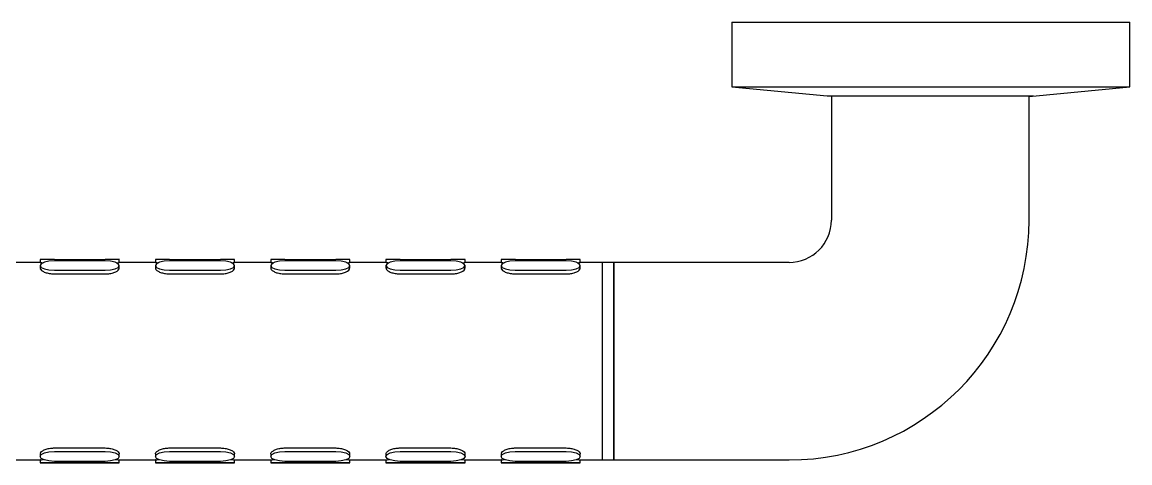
# Model space of a CAD drawing. Extents: x 0 to 3611, y 0 to 2646.
# Drawn here: x 2470.3 to 2665.2, y 2161.4 to 2239 of the extents above; entities that cross this region are included whole.
import ezdxf

# ---------------------------------------------------------------- set-up
doc = ezdxf.new("R2010")
doc.units = 0
doc.header["$LTSCALE"] = 10
doc.header["$MEASUREMENT"] = 0
doc.layers.get('0').update_dxf_attribs({"linetype": 'CONTINUOUS'})

msp = doc.modelspace()

# ---------------------------------------------------------------- linework, layer by layer
at = {"color": 7, "linetype": 'Continuous', "lineweight": 25}
for p, q in [((2595.16, 2238.98), (2595.16, 2227.6)), ((2595.16, 2238.98), (2665.16, 2238.98)), ((2665.16, 2227.6), (2665.16, 2238.98)), ((2595.16, 2227.6), (2611.91, 2225.98)), ((2595.16, 2227.6), (2665.16, 2227.6)), ((2647.43, 2225.89), (2665.16, 2227.6)), ((2611.91, 2225.98), (2630.69, 2225.98)), ((2612.65, 2225.98), (2612.65, 2204.12)), ((2630.69, 2225.98), (2648.18, 2225.98)), ((2647.43, 2204.12), (2647.43, 2225.98)), ((2473.51, 2196.67), (2467.09, 2196.67)), ((2473.49, 2197.17), (2473.49, 2196.66)), ((2473.49, 2196.12), (2473.49, 2195.65)), ((2475.97, 2197.18), (2484.92, 2197.18)), ((2484.92, 2196.96), (2475.97, 2196.96)), ((2493.79, 2196.67), (2487.36, 2196.67)), ((2487.4, 2196.66), (2487.4, 2197.17)), ((2487.4, 2195.65), (2487.4, 2196.12)), ((2493.76, 2197.17), (2493.76, 2196.66)), ((2493.76, 2196.12), (2493.76, 2195.65)), ((2496.24, 2197.18), (2505.19, 2197.18)), ((2505.19, 2196.96), (2496.24, 2196.96)), ((2514.06, 2196.67), (2507.64, 2196.67)), ((2507.67, 2196.66), (2507.67, 2197.17)), ((2507.67, 2195.65), (2507.67, 2196.12)), ((2514.03, 2197.17), (2514.03, 2196.66)), ((2514.03, 2196.12), (2514.03, 2195.65)), ((2516.52, 2197.18), (2525.46, 2197.18)), ((2525.46, 2196.96), (2516.52, 2196.96)), ((2534.33, 2196.67), (2527.91, 2196.67)), ((2527.95, 2196.66), (2527.95, 2197.17)), ((2527.95, 2195.65), (2527.95, 2196.12)), ((2534.31, 2197.17), (2534.31, 2196.66)), ((2534.31, 2196.12), (2534.31, 2195.65)), ((2536.79, 2197.18), (2545.73, 2197.18)), ((2545.73, 2196.96), (2536.79, 2196.96)), ((2554.6, 2196.67), (2548.18, 2196.67)), ((2548.22, 2196.66), (2548.22, 2197.17)), ((2548.22, 2195.65), (2548.22, 2196.12)), ((2554.58, 2197.17), (2554.58, 2196.66)), ((2554.58, 2196.12), (2554.58, 2195.65)), ((2557.06, 2197.18), (2566.01, 2197.18)), ((2566.01, 2196.96), (2557.06, 2196.96)), ((2574.88, 2196.67), (2568.45, 2196.67)), ((2568.49, 2196.66), (2568.49, 2197.17)), ((2568.49, 2195.65), (2568.49, 2196.12)), ((2574.39, 2196.67), (2572.4, 2196.67)), ((2572.4, 2179.38), (2572.4, 2196.67)), ((2572.4, 2161.89), (2572.4, 2196.67)), ((2605.2, 2196.67), (2574.39, 2196.67)), ((2574.39, 2161.89), (2574.39, 2196.67)), ((2574.39, 2196.67), (2574.39, 2179.28)), ((2595.15, 2196.67), (2588.73, 2196.67)), ((2475.97, 2195.29), (2484.92, 2195.29)), ((2475.97, 2194.65), (2484.92, 2194.65)), ((2496.24, 2195.29), (2505.19, 2195.29)), ((2496.24, 2194.65), (2505.19, 2194.65)), ((2516.52, 2195.29), (2525.46, 2195.29)), ((2516.52, 2194.65), (2525.46, 2194.65)), ((2536.79, 2195.29), (2545.73, 2195.29)), ((2536.79, 2194.65), (2545.73, 2194.65)), ((2557.06, 2195.29), (2566.01, 2195.29)), ((2557.06, 2194.65), (2566.01, 2194.65)), ((2572.4, 2161.89), (2572.4, 2179.38)), ((2574.39, 2179.28), (2574.39, 2161.89)), ((2473.49, 2162.97), (2473.49, 2162.5)), ((2475.97, 2164), (2484.92, 2164)), ((2475.97, 2163.37), (2484.92, 2163.37)), ((2487.4, 2162.5), (2487.4, 2162.97)), ((2493.76, 2162.97), (2493.76, 2162.5)), ((2496.24, 2164), (2505.19, 2164)), ((2496.24, 2163.37), (2505.19, 2163.37)), ((2507.67, 2162.5), (2507.67, 2162.97)), ((2514.03, 2162.97), (2514.03, 2162.5)), ((2516.52, 2164), (2525.46, 2164)), ((2516.52, 2163.37), (2525.46, 2163.37)), ((2527.95, 2162.5), (2527.95, 2162.97)), ((2534.31, 2162.97), (2534.31, 2162.5)), ((2536.79, 2164), (2545.73, 2164)), ((2536.79, 2163.37), (2545.73, 2163.37)), ((2548.22, 2162.5), (2548.22, 2162.97)), ((2554.58, 2162.97), (2554.58, 2162.5)), ((2557.06, 2164), (2566.01, 2164)), ((2557.06, 2163.37), (2566.01, 2163.37)), ((2568.49, 2162.5), (2568.49, 2162.97)), ((2467.1, 2161.89), (2473.52, 2161.89)), ((2473.49, 2161.89), (2473.49, 2161.39)), ((2484.92, 2161.64), (2475.97, 2161.64)), ((2475.97, 2161.41), (2484.92, 2161.41)), ((2484.92, 2161.38), (2475.97, 2161.38)), ((2487.37, 2161.89), (2493.8, 2161.89)), ((2487.4, 2161.39), (2487.4, 2161.89)), ((2493.76, 2161.89), (2493.76, 2161.39)), ((2505.19, 2161.64), (2496.24, 2161.64)), ((2496.24, 2161.41), (2505.19, 2161.41)), ((2505.19, 2161.38), (2496.24, 2161.38)), ((2507.65, 2161.89), (2514.07, 2161.89)), ((2507.67, 2161.39), (2507.67, 2161.89)), ((2514.03, 2161.89), (2514.03, 2161.39)), ((2525.46, 2161.64), (2516.52, 2161.64)), ((2516.52, 2161.41), (2525.46, 2161.41)), ((2525.46, 2161.38), (2516.52, 2161.38)), ((2527.92, 2161.89), (2534.34, 2161.89)), ((2527.95, 2161.39), (2527.95, 2161.89)), ((2534.31, 2161.89), (2534.31, 2161.39)), ((2545.73, 2161.64), (2536.79, 2161.64)), ((2536.79, 2161.41), (2545.73, 2161.41)), ((2545.73, 2161.38), (2536.79, 2161.38)), ((2548.19, 2161.89), (2554.61, 2161.89)), ((2548.22, 2161.39), (2548.22, 2161.89)), ((2554.58, 2161.89), (2554.58, 2161.39)), ((2566.01, 2161.64), (2557.06, 2161.64)), ((2557.06, 2161.41), (2566.01, 2161.41)), ((2566.01, 2161.38), (2557.06, 2161.38)), ((2568.46, 2161.89), (2574.89, 2161.89)), ((2568.49, 2161.39), (2568.49, 2161.89)), ((2572.4, 2161.89), (2574.39, 2161.89)), ((2574.39, 2161.89), (2605.2, 2161.89))]:
    msp.add_line(p, q, dxfattribs=at)
at = {"color": 7, "linetype": 'Continuous', "lineweight": 25, "flags": 128}
for points in [[(2475.97, 2196.96), (2475.02, 2196.89), (2474.22, 2196.71), (2473.68, 2196.44), (2473.49, 2196.12), (2473.68, 2195.8), (2474.22, 2195.53), (2475.02, 2195.35), (2475.97, 2195.29)], [(2484.92, 2195.29), (2485.87, 2195.35), (2486.67, 2195.53), (2487.21, 2195.8), (2487.4, 2196.12), (2487.21, 2196.44), (2486.67, 2196.71), (2485.87, 2196.89), (2484.92, 2196.96)], [(2496.24, 2196.96), (2495.29, 2196.89), (2494.49, 2196.71), (2493.95, 2196.44), (2493.76, 2196.12), (2493.95, 2195.8), (2494.49, 2195.53), (2495.29, 2195.35), (2496.24, 2195.29)], [(2505.19, 2195.29), (2506.14, 2195.35), (2506.94, 2195.53), (2507.48, 2195.8), (2507.67, 2196.12), (2507.48, 2196.44), (2506.94, 2196.71), (2506.14, 2196.89), (2505.19, 2196.96)], [(2516.52, 2196.96), (2515.57, 2196.89), (2514.76, 2196.71), (2514.22, 2196.44), (2514.03, 2196.12), (2514.22, 2195.8), (2514.76, 2195.53), (2515.57, 2195.35), (2516.52, 2195.29)], [(2525.46, 2195.29), (2526.41, 2195.35), (2527.22, 2195.53), (2527.76, 2195.8), (2527.95, 2196.12), (2527.76, 2196.44), (2527.22, 2196.71), (2526.41, 2196.89), (2525.46, 2196.96)], [(2536.79, 2196.96), (2535.84, 2196.89), (2535.03, 2196.71), (2534.49, 2196.44), (2534.31, 2196.12), (2534.49, 2195.8), (2535.03, 2195.53), (2535.84, 2195.35), (2536.79, 2195.29)], [(2545.73, 2195.29), (2546.68, 2195.35), (2547.49, 2195.53), (2548.03, 2195.8), (2548.22, 2196.12), (2548.03, 2196.44), (2547.49, 2196.71), (2546.68, 2196.89), (2545.73, 2196.96)], [(2557.06, 2196.96), (2556.11, 2196.89), (2555.31, 2196.71), (2554.77, 2196.44), (2554.58, 2196.12), (2554.77, 2195.8), (2555.31, 2195.53), (2556.11, 2195.35), (2557.06, 2195.29)], [(2566.01, 2195.29), (2566.96, 2195.35), (2567.76, 2195.53), (2568.3, 2195.8), (2568.49, 2196.12), (2568.3, 2196.44), (2567.76, 2196.71), (2566.96, 2196.89), (2566.01, 2196.96)], [(2475.97, 2161.64), (2475.02, 2161.71), (2474.22, 2161.89), (2473.68, 2162.17), (2473.49, 2162.5), (2473.68, 2162.84), (2474.22, 2163.12), (2475.02, 2163.3), (2475.97, 2163.37)], [(2484.92, 2163.37), (2485.87, 2163.3), (2486.67, 2163.12), (2487.21, 2162.84), (2487.4, 2162.5), (2487.21, 2162.17), (2486.67, 2161.89), (2485.87, 2161.71), (2484.92, 2161.64)], [(2496.24, 2161.64), (2495.29, 2161.71), (2494.49, 2161.89), (2493.95, 2162.17), (2493.76, 2162.5), (2493.95, 2162.84), (2494.49, 2163.12), (2495.29, 2163.3), (2496.24, 2163.37)], [(2505.19, 2163.37), (2506.14, 2163.3), (2506.94, 2163.12), (2507.48, 2162.84), (2507.67, 2162.5), (2507.48, 2162.17), (2506.94, 2161.89), (2506.14, 2161.71), (2505.19, 2161.64)], [(2516.52, 2161.64), (2515.57, 2161.71), (2514.76, 2161.89), (2514.22, 2162.17), (2514.03, 2162.5), (2514.22, 2162.84), (2514.76, 2163.12), (2515.57, 2163.3), (2516.52, 2163.37)], [(2525.46, 2163.37), (2526.41, 2163.3), (2527.22, 2163.12), (2527.76, 2162.84), (2527.95, 2162.5), (2527.76, 2162.17), (2527.22, 2161.89), (2526.41, 2161.71), (2525.46, 2161.64)], [(2536.79, 2161.64), (2535.84, 2161.71), (2535.03, 2161.89), (2534.49, 2162.17), (2534.31, 2162.5), (2534.49, 2162.84), (2535.03, 2163.12), (2535.84, 2163.3), (2536.79, 2163.37)], [(2545.73, 2163.37), (2546.68, 2163.3), (2547.49, 2163.12), (2548.03, 2162.84), (2548.22, 2162.5), (2548.03, 2162.17), (2547.49, 2161.89), (2546.68, 2161.71), (2545.73, 2161.64)], [(2557.06, 2161.64), (2556.11, 2161.71), (2555.31, 2161.89), (2554.77, 2162.17), (2554.58, 2162.5), (2554.77, 2162.84), (2555.31, 2163.12), (2556.11, 2163.3), (2557.06, 2163.37)], [(2566.01, 2163.37), (2566.96, 2163.3), (2567.76, 2163.12), (2568.3, 2162.84), (2568.49, 2162.5), (2568.3, 2162.17), (2567.76, 2161.89), (2566.96, 2161.71), (2566.01, 2161.64)], [(2475.97, 2161.38), (2475.02, 2161.38), (2474.22, 2161.38), (2473.68, 2161.39), (2473.49, 2161.39), (2473.68, 2161.4), (2474.22, 2161.4), (2475.02, 2161.4), (2475.97, 2161.41)], [(2484.92, 2161.41), (2485.87, 2161.4), (2486.67, 2161.4), (2487.21, 2161.4), (2487.4, 2161.39), (2487.21, 2161.39), (2486.67, 2161.38), (2485.87, 2161.38), (2484.92, 2161.38)], [(2496.24, 2161.38), (2495.29, 2161.38), (2494.49, 2161.38), (2493.95, 2161.39), (2493.76, 2161.39), (2493.95, 2161.4), (2494.49, 2161.4), (2495.29, 2161.4), (2496.24, 2161.41)], [(2505.19, 2161.41), (2506.14, 2161.4), (2506.94, 2161.4), (2507.48, 2161.4), (2507.67, 2161.39), (2507.48, 2161.39), (2506.94, 2161.38), (2506.14, 2161.38), (2505.19, 2161.38)], [(2516.52, 2161.38), (2515.57, 2161.38), (2514.76, 2161.38), (2514.22, 2161.39), (2514.03, 2161.39), (2514.22, 2161.4), (2514.76, 2161.4), (2515.57, 2161.4), (2516.52, 2161.41)], [(2525.46, 2161.41), (2526.41, 2161.4), (2527.22, 2161.4), (2527.76, 2161.4), (2527.95, 2161.39), (2527.76, 2161.39), (2527.22, 2161.38), (2526.41, 2161.38), (2525.46, 2161.38)], [(2536.79, 2161.38), (2535.84, 2161.38), (2535.03, 2161.38), (2534.49, 2161.39), (2534.31, 2161.39), (2534.49, 2161.4), (2535.03, 2161.4), (2535.84, 2161.4), (2536.79, 2161.41)], [(2545.73, 2161.41), (2546.68, 2161.4), (2547.49, 2161.4), (2548.03, 2161.4), (2548.22, 2161.39), (2548.03, 2161.39), (2547.49, 2161.38), (2546.68, 2161.38), (2545.73, 2161.38)], [(2557.06, 2161.38), (2556.11, 2161.38), (2555.31, 2161.38), (2554.77, 2161.39), (2554.58, 2161.39), (2554.77, 2161.4), (2555.31, 2161.4), (2556.11, 2161.4), (2557.06, 2161.41)], [(2566.01, 2161.41), (2566.96, 2161.4), (2567.76, 2161.4), (2568.3, 2161.4), (2568.49, 2161.39), (2568.3, 2161.39), (2567.76, 2161.38), (2566.96, 2161.38), (2566.01, 2161.38)]]:
    msp.add_lwpolyline(points, dxfattribs=at)
at = {"color": 7, "linetype": 'Continuous', "lineweight": 25}
for centre, radius, start, end in [((2605.2, 2204.12), 7.45, 270, 0), ((2605.2, 2204.12), 42.23, 270, 0), ((2475.35, 2088.85), 108.33, 89.6715, 90.9856), ((2485.54, 2088.84), 108.34, 89.0144, 90.3284), ((2495.62, 2088.85), 108.33, 89.6715, 90.9856), ((2505.81, 2088.85), 108.33, 89.0144, 90.3285), ((2515.9, 2088.84), 108.34, 89.6716, 90.9856), ((2526.08, 2088.85), 108.33, 89.0144, 90.3285), ((2536.17, 2088.85), 108.33, 89.6715, 90.9856), ((2546.35, 2088.84), 108.34, 89.0144, 90.3284), ((2556.44, 2088.84), 108.34, 89.6716, 90.9856), ((2566.63, 2088.85), 108.33, 89.0144, 90.3285)]:
    msp.add_arc(centre, radius, start, end, dxfattribs=at)
for points, knots in [([(2473.51, 2196.67), (2473.51, 2196.67), (2473.48, 2196.67), (2473.64, 2196.65), (2473.91, 2196.62), (2474.01, 2196.61)], [0, 0, 0, 0, 0.117763, 0.670485, 1, 1, 1, 1]), ([(2486.87, 2196.61), (2486.92, 2196.62), (2487.16, 2196.64), (2487.36, 2196.67), (2487.36, 2196.66), (2487.36, 2196.66)], [0, 0, 0, 0, 0.1446506, 0.6983764, 1, 1, 1, 1]), ([(2493.79, 2196.67), (2493.78, 2196.67), (2493.75, 2196.67), (2493.92, 2196.65), (2494.18, 2196.62), (2494.28, 2196.61)], [0, 0, 0, 0, 0.117763, 0.670485, 1, 1, 1, 1]), ([(2507.14, 2196.61), (2507.19, 2196.62), (2507.43, 2196.64), (2507.63, 2196.67), (2507.63, 2196.66), (2507.64, 2196.66)], [0, 0, 0, 0, 0.144639, 0.698375, 1, 1, 1, 1]), ([(2514.06, 2196.67), (2514.05, 2196.67), (2514.03, 2196.67), (2514.19, 2196.65), (2514.46, 2196.62), (2514.56, 2196.61)], [0, 0, 0, 0, 0.117764, 0.670493, 1, 1, 1, 1]), ([(2527.41, 2196.61), (2527.46, 2196.62), (2527.71, 2196.64), (2527.9, 2196.67), (2527.91, 2196.66), (2527.91, 2196.66)], [0, 0, 0, 0, 0.1446506, 0.6983764, 1, 1, 1, 1]), ([(2534.33, 2196.67), (2534.33, 2196.67), (2534.3, 2196.67), (2534.46, 2196.65), (2534.73, 2196.62), (2534.83, 2196.61)], [0, 0, 0, 0, 0.117763, 0.670485, 1, 1, 1, 1]), ([(2547.69, 2196.61), (2547.74, 2196.62), (2547.98, 2196.64), (2548.17, 2196.67), (2548.18, 2196.66), (2548.18, 2196.66)], [0, 0, 0, 0, 0.1446506, 0.6983764, 1, 1, 1, 1]), ([(2554.6, 2196.67), (2554.6, 2196.67), (2554.57, 2196.67), (2554.73, 2196.65), (2555, 2196.62), (2555.1, 2196.61)], [0, 0, 0, 0, 0.117763, 0.670483, 1, 1, 1, 1]), ([(2567.96, 2196.61), (2568.01, 2196.62), (2568.25, 2196.64), (2568.45, 2196.67), (2568.45, 2196.66), (2568.45, 2196.66)], [0, 0, 0, 0, 0.1446506, 0.6983764, 1, 1, 1, 1]), ([(2473.52, 2195.65), (2473.51, 2195.62), (2473.48, 2195.5), (2473.7, 2195.26), (2474.17, 2194.97), (2474.86, 2194.75), (2475.5, 2194.66), (2475.88, 2194.65), (2475.97, 2194.65)], [0, 0, 0, 0, 0.070496, 0.28295, 0.496154, 0.711256, 0.926475, 1, 1, 1, 1]), ([(2484.92, 2194.65), (2485.19, 2194.66), (2485.75, 2194.69), (2486.49, 2194.88), (2487.05, 2195.15), (2487.37, 2195.43), (2487.37, 2195.59), (2487.37, 2195.65)], [0, 0, 0, 0, 0.213243, 0.426445, 0.641011, 0.856495, 1, 1, 1, 1]), ([(2493.79, 2195.65), (2493.78, 2195.62), (2493.75, 2195.5), (2493.97, 2195.26), (2494.44, 2194.97), (2495.14, 2194.75), (2495.77, 2194.66), (2496.15, 2194.65), (2496.24, 2194.65)], [0, 0, 0, 0, 0.070496, 0.28295, 0.496154, 0.711256, 0.926475, 1, 1, 1, 1]), ([(2505.19, 2194.65), (2505.47, 2194.66), (2506.02, 2194.69), (2506.76, 2194.88), (2507.32, 2195.15), (2507.64, 2195.43), (2507.64, 2195.59), (2507.64, 2195.65)], [0, 0, 0, 0, 0.21325, 0.426444, 0.641009, 0.856495, 1, 1, 1, 1]), ([(2514.06, 2195.65), (2514.06, 2195.62), (2514.02, 2195.5), (2514.25, 2195.26), (2514.72, 2194.97), (2515.41, 2194.75), (2516.05, 2194.66), (2516.42, 2194.65), (2516.52, 2194.65)], [0, 0, 0, 0, 0.070496, 0.28295, 0.496153, 0.711249, 0.926475, 1, 1, 1, 1]), ([(2525.46, 2194.65), (2525.74, 2194.66), (2526.29, 2194.69), (2527.04, 2194.88), (2527.59, 2195.15), (2527.91, 2195.43), (2527.91, 2195.59), (2527.91, 2195.65)], [0, 0, 0, 0, 0.213249, 0.426443, 0.641013, 0.856495, 1, 1, 1, 1]), ([(2534.34, 2195.65), (2534.33, 2195.62), (2534.29, 2195.5), (2534.52, 2195.26), (2534.99, 2194.97), (2535.68, 2194.75), (2536.32, 2194.66), (2536.69, 2194.65), (2536.79, 2194.65)], [0, 0, 0, 0, 0.070496, 0.28295, 0.496154, 0.711256, 0.926475, 1, 1, 1, 1]), ([(2545.73, 2194.65), (2546.01, 2194.66), (2546.57, 2194.69), (2547.31, 2194.88), (2547.87, 2195.15), (2548.19, 2195.43), (2548.19, 2195.59), (2548.19, 2195.65)], [0, 0, 0, 0, 0.21325, 0.426445, 0.641011, 0.856495, 1, 1, 1, 1]), ([(2554.61, 2195.65), (2554.6, 2195.62), (2554.57, 2195.5), (2554.79, 2195.26), (2555.26, 2194.97), (2555.95, 2194.75), (2556.59, 2194.66), (2556.97, 2194.65), (2557.06, 2194.65)], [0, 0, 0, 0, 0.070496, 0.282949, 0.496158, 0.711254, 0.926475, 1, 1, 1, 1]), ([(2566.01, 2194.65), (2566.28, 2194.66), (2566.84, 2194.69), (2567.58, 2194.88), (2568.14, 2195.15), (2568.46, 2195.43), (2568.46, 2195.59), (2568.46, 2195.65)], [0, 0, 0, 0, 0.213249, 0.426443, 0.641013, 0.856495, 1, 1, 1, 1]), ([(2473.52, 2162.98), (2473.51, 2163.01), (2473.48, 2163.13), (2473.7, 2163.38), (2474.17, 2163.67), (2474.86, 2163.9), (2475.5, 2163.99), (2475.88, 2164), (2475.97, 2164)], [0, 0, 0, 0, 0.070496, 0.282949, 0.496154, 0.711255, 0.926475, 1, 1, 1, 1]), ([(2484.92, 2164), (2485.19, 2163.99), (2485.75, 2163.96), (2486.49, 2163.76), (2487.05, 2163.49), (2487.37, 2163.2), (2487.37, 2163.04), (2487.37, 2162.97)], [0, 0, 0, 0, 0.213243, 0.426445, 0.641011, 0.856494, 1, 1, 1, 1]), ([(2493.79, 2162.98), (2493.78, 2163.01), (2493.75, 2163.13), (2493.97, 2163.38), (2494.44, 2163.67), (2495.14, 2163.9), (2495.77, 2163.99), (2496.15, 2164), (2496.24, 2164)], [0, 0, 0, 0, 0.070496, 0.28295, 0.496154, 0.711256, 0.926475, 1, 1, 1, 1]), ([(2505.19, 2164), (2505.47, 2163.99), (2506.02, 2163.96), (2506.76, 2163.76), (2507.32, 2163.49), (2507.64, 2163.2), (2507.64, 2163.04), (2507.64, 2162.97)], [0, 0, 0, 0, 0.21325, 0.426444, 0.641009, 0.856495, 1, 1, 1, 1]), ([(2514.06, 2162.98), (2514.06, 2163.01), (2514.02, 2163.13), (2514.25, 2163.38), (2514.72, 2163.67), (2515.41, 2163.9), (2516.05, 2163.99), (2516.42, 2164), (2516.52, 2164)], [0, 0, 0, 0, 0.070496, 0.282949, 0.496153, 0.711248, 0.926475, 1, 1, 1, 1]), ([(2525.46, 2164), (2525.74, 2163.99), (2526.29, 2163.96), (2527.04, 2163.76), (2527.59, 2163.49), (2527.91, 2163.2), (2527.91, 2163.04), (2527.91, 2162.97)], [0, 0, 0, 0, 0.213249, 0.426443, 0.641013, 0.856495, 1, 1, 1, 1]), ([(2534.34, 2162.98), (2534.33, 2163.01), (2534.29, 2163.13), (2534.52, 2163.38), (2534.99, 2163.67), (2535.68, 2163.9), (2536.32, 2163.99), (2536.69, 2164), (2536.79, 2164)], [0, 0, 0, 0, 0.070496, 0.282949, 0.496154, 0.711255, 0.926475, 1, 1, 1, 1]), ([(2545.73, 2164), (2546.01, 2163.99), (2546.57, 2163.96), (2547.31, 2163.76), (2547.87, 2163.49), (2548.19, 2163.2), (2548.19, 2163.04), (2548.19, 2162.97)], [0, 0, 0, 0, 0.21325, 0.426445, 0.641011, 0.856494, 1, 1, 1, 1]), ([(2554.61, 2162.98), (2554.6, 2163.01), (2554.57, 2163.13), (2554.79, 2163.38), (2555.26, 2163.67), (2555.95, 2163.9), (2556.59, 2163.99), (2556.97, 2164), (2557.06, 2164)], [0, 0, 0, 0, 0.070496, 0.282948, 0.496158, 0.711254, 0.926475, 1, 1, 1, 1]), ([(2566.01, 2164), (2566.28, 2163.99), (2566.84, 2163.96), (2567.58, 2163.76), (2568.14, 2163.49), (2568.46, 2163.2), (2568.46, 2163.04), (2568.46, 2162.97)], [0, 0, 0, 0, 0.213249, 0.426443, 0.641013, 0.856495, 1, 1, 1, 1]), ([(2473.52, 2161.89), (2473.51, 2161.89), (2473.47, 2161.89), (2473.66, 2161.92), (2473.95, 2161.95), (2474.07, 2161.97)], [0, 0, 0, 0, 0.209588, 0.67043, 1, 1, 1, 1]), ([(2486.81, 2161.97), (2486.88, 2161.96), (2487.15, 2161.93), (2487.37, 2161.89), (2487.37, 2161.89), (2487.37, 2161.89)], [0, 0, 0, 0, 0.173985, 0.637242, 1, 1, 1, 1]), ([(2493.8, 2161.89), (2493.78, 2161.89), (2493.74, 2161.89), (2493.93, 2161.92), (2494.22, 2161.95), (2494.34, 2161.97)], [0, 0, 0, 0, 0.209588, 0.67043, 1, 1, 1, 1]), ([(2507.08, 2161.97), (2507.15, 2161.96), (2507.42, 2161.93), (2507.65, 2161.89), (2507.65, 2161.89), (2507.65, 2161.89)], [0, 0, 0, 0, 0.173984, 0.637245, 1, 1, 1, 1]), ([(2514.07, 2161.89), (2514.06, 2161.89), (2514.02, 2161.89), (2514.2, 2161.92), (2514.49, 2161.95), (2514.61, 2161.97)], [0, 0, 0, 0, 0.209588, 0.67043, 1, 1, 1, 1]), ([(2527.35, 2161.97), (2527.42, 2161.96), (2527.69, 2161.93), (2527.92, 2161.89), (2527.92, 2161.89), (2527.92, 2161.89)], [0, 0, 0, 0, 0.173985, 0.637242, 1, 1, 1, 1]), ([(2534.34, 2161.89), (2534.33, 2161.89), (2534.29, 2161.89), (2534.47, 2161.92), (2534.76, 2161.95), (2534.89, 2161.97)], [0, 0, 0, 0, 0.209588, 0.67043, 1, 1, 1, 1]), ([(2547.62, 2161.97), (2547.7, 2161.96), (2547.96, 2161.93), (2548.19, 2161.89), (2548.19, 2161.89), (2548.19, 2161.89)], [0, 0, 0, 0, 0.173985, 0.637242, 1, 1, 1, 1]), ([(2554.61, 2161.89), (2554.6, 2161.89), (2554.56, 2161.89), (2554.75, 2161.92), (2555.04, 2161.95), (2555.16, 2161.97)], [0, 0, 0, 0, 0.2095885, 0.6704281, 1, 1, 1, 1]), ([(2567.9, 2161.97), (2567.97, 2161.96), (2568.24, 2161.93), (2568.46, 2161.89), (2568.46, 2161.89), (2568.46, 2161.89)], [0, 0, 0, 0, 0.173994, 0.6372462, 1, 1, 1, 1])]:
    msp.add_open_spline(points, degree=3, knots=knots, dxfattribs=at)

doc.saveas('drawing.dxf')
